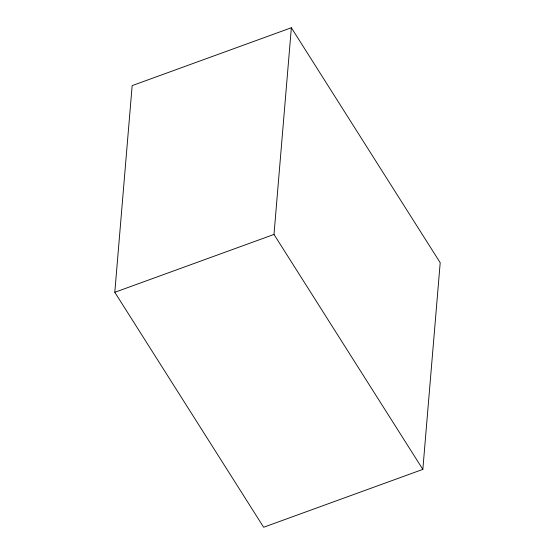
<?xml version="1.0" encoding="UTF-8"?>
<svg xmlns="http://www.w3.org/2000/svg" width="555" height="555" viewBox="0 0 555 555"><rect width="100%" height="100%" fill="white"/><g stroke="black" fill="none" stroke-linecap="round" stroke-linejoin="round"><path stroke-width="0.83" d="M114.802 292.298L132.159 85.616L291.354 27.75L440.198 262.702L422.841 469.384L263.646 527.25L114.802 292.298L273.997 234.439L291.354 27.75M273.997 234.439L422.841 469.384"/></g></svg>
